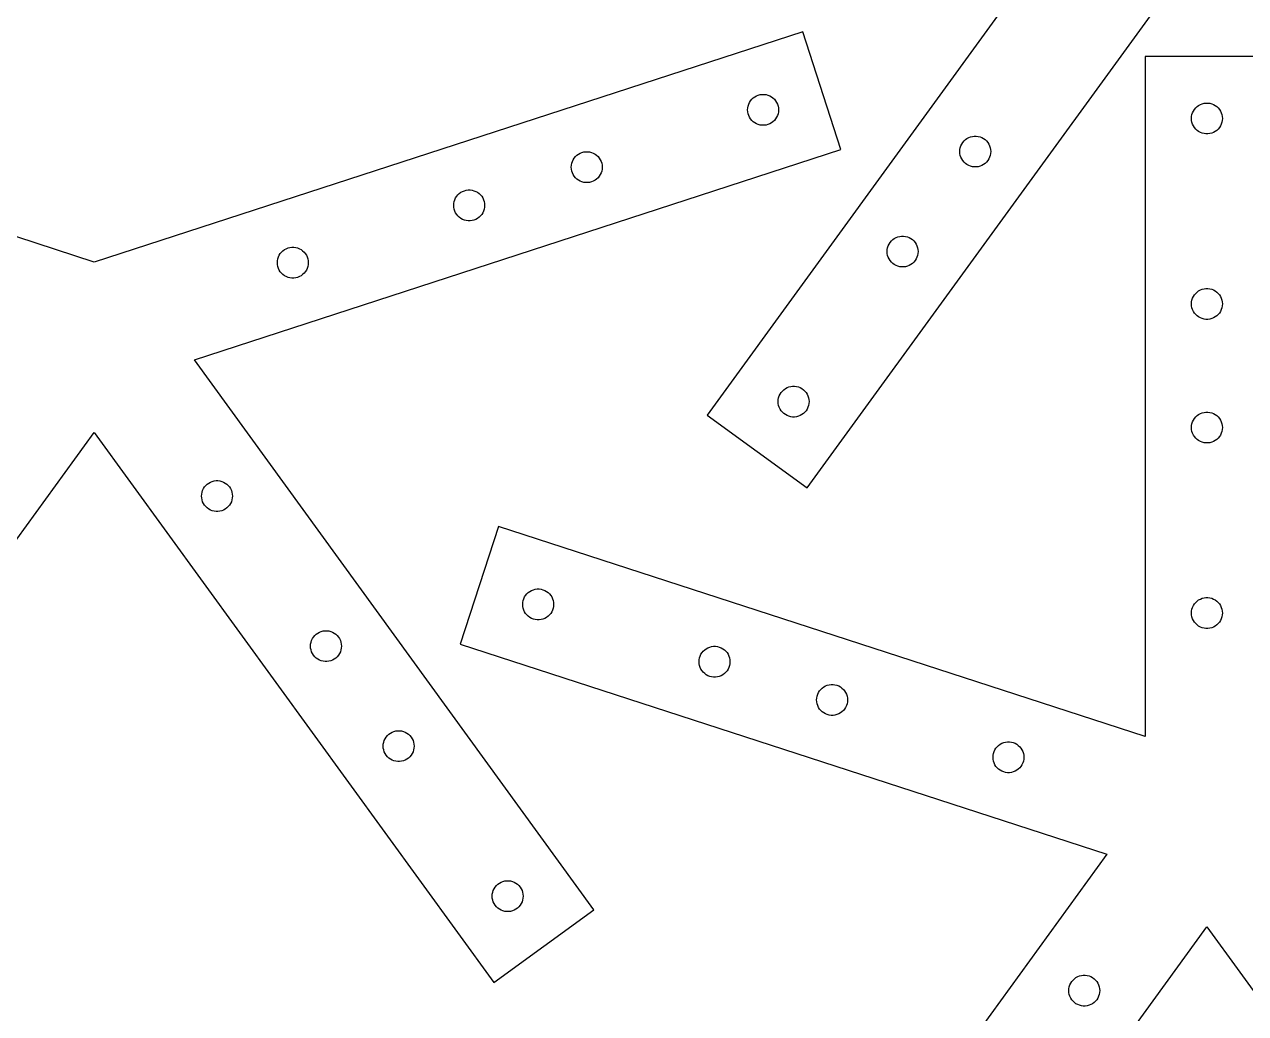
# Model space of a CAD drawing. Header units: metres. Extents: x 19 to 981, y 14 to 964.
# Drawn here: x 308.7 to 506.2, y 169 to 329 of the extents above; entities that cross this region are included whole.
import ezdxf

# ---------------------------------------------------------------- set-up
doc = ezdxf.new("R2010")
doc.units = ezdxf.units.M

msp = doc.modelspace()

# ---------------------------------------------------------------- linework, layer by layer
for p, q in [((483.82, 354.743), (419.163, 265.751)), ((435.344, 253.995), (500, 342.987)), ((320, 290.515), (205.384, 327.756)), ((434.616, 327.756), (320, 290.515)), ((440.797, 308.735), (434.616, 327.756)), ((510, 323.764), (490, 323.764)), ((490, 323.764), (490, 213.764)), ((425.871, 316.075), (426.005, 316.359)), ((426.005, 316.359), (426.173, 316.624)), ((426.173, 316.624), (426.373, 316.866)), ((426.373, 316.866), (426.602, 317.081)), ((426.602, 317.081), (426.856, 317.266)), ((426.856, 317.266), (427.131, 317.417)), ((427.131, 317.417), (427.423, 317.533)), ((427.423, 317.533), (427.727, 317.611)), ((427.727, 317.611), (428.039, 317.65)), ((428.039, 317.65), (428.353, 317.65)), ((428.353, 317.65), (428.664, 317.611)), ((428.664, 317.611), (428.968, 317.533)), ((428.968, 317.533), (429.26, 317.417)), ((429.26, 317.417), (429.535, 317.266)), ((429.535, 317.266), (429.789, 317.081)), ((429.789, 317.081), (430.018, 316.866)), ((430.018, 316.866), (430.218, 316.624)), ((430.218, 316.624), (430.387, 316.359)), ((430.387, 316.359), (430.52, 316.075)), ((498.936, 316.026), (499.227, 316.141)), ((499.227, 316.141), (499.532, 316.22)), ((499.532, 316.22), (499.843, 316.259)), ((499.843, 316.259), (500.157, 316.259)), ((500.157, 316.259), (500.468, 316.22)), ((500.468, 316.22), (500.773, 316.141)), ((500.773, 316.141), (501.064, 316.026)), ((425.696, 315.155), (425.716, 315.468)), ((425.716, 314.842), (425.696, 315.155)), ((425.716, 315.468), (425.774, 315.777)), ((425.774, 314.533), (425.716, 314.842)), ((425.774, 315.777), (425.871, 316.075)), ((425.871, 314.235), (425.774, 314.533)), ((426.005, 313.951), (425.871, 314.235)), ((430.52, 314.235), (430.387, 313.951)), ((430.52, 316.075), (430.617, 315.777)), ((430.617, 314.533), (430.52, 314.235)), ((430.617, 315.777), (430.676, 315.468)), ((430.676, 314.842), (430.617, 314.533)), ((430.676, 315.468), (430.696, 315.155)), ((430.696, 315.155), (430.676, 314.842)), ((497.52, 314.077), (497.579, 314.386)), ((497.579, 314.386), (497.676, 314.684)), ((497.676, 314.684), (497.809, 314.968)), ((497.809, 314.968), (497.977, 315.233)), ((497.977, 315.233), (498.178, 315.475)), ((498.178, 315.475), (498.406, 315.69)), ((498.406, 315.69), (498.66, 315.875)), ((498.66, 315.875), (498.936, 316.026)), ((501.064, 316.026), (501.34, 315.875)), ((501.34, 315.875), (501.594, 315.69)), ((501.594, 315.69), (501.822, 315.475)), ((501.822, 315.475), (502.023, 315.233)), ((502.023, 315.233), (502.191, 314.968)), ((502.191, 314.968), (502.324, 314.684)), ((502.324, 314.684), (502.421, 314.386)), ((502.421, 314.386), (502.48, 314.077)), ((426.173, 313.685), (426.005, 313.951)), ((426.373, 313.444), (426.173, 313.685)), ((426.602, 313.229), (426.373, 313.444)), ((426.856, 313.044), (426.602, 313.229)), ((427.131, 312.893), (426.856, 313.044)), ((427.423, 312.777), (427.131, 312.893)), ((427.727, 312.699), (427.423, 312.777)), ((428.039, 312.66), (427.727, 312.699)), ((428.353, 312.66), (428.039, 312.66)), ((428.664, 312.699), (428.353, 312.66)), ((428.968, 312.777), (428.664, 312.699)), ((429.26, 312.893), (428.968, 312.777)), ((429.535, 313.044), (429.26, 312.893)), ((429.789, 313.229), (429.535, 313.044)), ((430.018, 313.444), (429.789, 313.229)), ((430.218, 313.685), (430.018, 313.444)), ((430.387, 313.951), (430.218, 313.685)), ((497.5, 313.764), (497.52, 314.077)), ((497.52, 313.45), (497.5, 313.764)), ((497.579, 313.142), (497.52, 313.45)), ((497.676, 312.844), (497.579, 313.142)), ((497.809, 312.559), (497.676, 312.844)), ((497.977, 312.294), (497.809, 312.559)), ((498.178, 312.052), (497.977, 312.294)), ((502.023, 312.294), (501.822, 312.052)), ((502.191, 312.559), (502.023, 312.294)), ((502.324, 312.844), (502.191, 312.559)), ((502.421, 313.142), (502.324, 312.844)), ((502.48, 313.45), (502.421, 313.142)), ((502.48, 314.077), (502.5, 313.764)), ((502.5, 313.764), (502.48, 313.45)), ((460.698, 310.125), (460.927, 310.34)), ((460.927, 310.34), (461.181, 310.525)), ((461.181, 310.525), (461.456, 310.676)), ((461.456, 310.676), (461.748, 310.792)), ((461.748, 310.792), (462.052, 310.87)), ((462.052, 310.87), (462.364, 310.909)), ((462.364, 310.909), (462.678, 310.909)), ((462.678, 310.909), (462.989, 310.87)), ((462.989, 310.87), (463.293, 310.792)), ((463.293, 310.792), (463.585, 310.676)), ((463.585, 310.676), (463.86, 310.525)), ((463.86, 310.525), (464.114, 310.34)), ((464.114, 310.34), (464.343, 310.125)), ((498.406, 311.838), (498.178, 312.052)), ((498.66, 311.653), (498.406, 311.838)), ((498.936, 311.502), (498.66, 311.653)), ((499.227, 311.386), (498.936, 311.502)), ((499.532, 311.308), (499.227, 311.386)), ((499.843, 311.269), (499.532, 311.308)), ((500.157, 311.269), (499.843, 311.269)), ((500.468, 311.308), (500.157, 311.269)), ((500.773, 311.386), (500.468, 311.308)), ((501.064, 311.502), (500.773, 311.386)), ((501.34, 311.653), (501.064, 311.502)), ((501.594, 311.838), (501.34, 311.653)), ((501.822, 312.052), (501.594, 311.838)), ((336.18, 274.743), (440.797, 308.735)), ((398.6, 308.146), (398.892, 308.262)), ((398.892, 308.262), (399.196, 308.34)), ((399.196, 308.34), (399.507, 308.379)), ((399.507, 308.379), (399.821, 308.379)), ((399.821, 308.379), (400.133, 308.34)), ((400.133, 308.34), (400.437, 308.262)), ((400.437, 308.262), (400.729, 308.146)), ((460.021, 308.414), (460.04, 308.727)), ((460.04, 308.101), (460.021, 308.414)), ((460.04, 308.727), (460.099, 309.036)), ((460.099, 309.036), (460.196, 309.334)), ((460.196, 309.334), (460.33, 309.618)), ((460.33, 309.618), (460.498, 309.883)), ((460.498, 309.883), (460.698, 310.125)), ((464.343, 310.125), (464.543, 309.883)), ((464.543, 309.883), (464.711, 309.618)), ((464.711, 309.618), (464.845, 309.334)), ((464.845, 309.334), (464.942, 309.036)), ((464.942, 309.036), (465.001, 308.727)), ((465.001, 308.727), (465.021, 308.414)), ((465.021, 308.414), (465.001, 308.101)), ((397.184, 306.198), (397.243, 306.506)), ((397.243, 306.506), (397.34, 306.805)), ((397.34, 306.805), (397.473, 307.089)), ((397.473, 307.089), (397.642, 307.354)), ((397.642, 307.354), (397.842, 307.596)), ((397.842, 307.596), (398.071, 307.811)), ((398.071, 307.811), (398.325, 307.995)), ((398.325, 307.995), (398.6, 308.146)), ((400.729, 308.146), (401.004, 307.995)), ((401.004, 307.995), (401.258, 307.811)), ((401.258, 307.811), (401.487, 307.596)), ((401.487, 307.596), (401.687, 307.354)), ((401.687, 307.354), (401.855, 307.089)), ((401.855, 307.089), (401.989, 306.805)), ((401.989, 306.805), (402.086, 306.506)), ((402.086, 306.506), (402.144, 306.198)), ((460.099, 307.792), (460.04, 308.101)), ((460.196, 307.494), (460.099, 307.792)), ((460.33, 307.21), (460.196, 307.494)), ((460.498, 306.945), (460.33, 307.21)), ((460.698, 306.703), (460.498, 306.945)), ((460.927, 306.488), (460.698, 306.703)), ((461.181, 306.303), (460.927, 306.488)), ((461.456, 306.152), (461.181, 306.303)), ((463.86, 306.303), (463.585, 306.152)), ((464.114, 306.488), (463.86, 306.303)), ((464.343, 306.703), (464.114, 306.488)), ((464.543, 306.945), (464.343, 306.703)), ((464.711, 307.21), (464.543, 306.945)), ((464.845, 307.494), (464.711, 307.21)), ((464.942, 307.792), (464.845, 307.494)), ((465.001, 308.101), (464.942, 307.792)), ((397.164, 305.884), (397.184, 306.198)), ((397.184, 305.571), (397.164, 305.884)), ((397.243, 305.263), (397.184, 305.571)), ((397.34, 304.964), (397.243, 305.263)), ((397.473, 304.68), (397.34, 304.964)), ((397.642, 304.415), (397.473, 304.68)), ((397.842, 304.173), (397.642, 304.415)), ((401.687, 304.415), (401.487, 304.173)), ((401.855, 304.68), (401.687, 304.415)), ((401.989, 304.964), (401.855, 304.68)), ((402.086, 305.263), (401.989, 304.964)), ((402.144, 305.571), (402.086, 305.263)), ((402.144, 306.198), (402.164, 305.884)), ((402.164, 305.884), (402.144, 305.571)), ((461.748, 306.036), (461.456, 306.152)), ((462.052, 305.958), (461.748, 306.036)), ((462.364, 305.919), (462.052, 305.958)), ((462.678, 305.919), (462.364, 305.919)), ((462.989, 305.958), (462.678, 305.919)), ((463.293, 306.036), (462.989, 305.958)), ((463.585, 306.152), (463.293, 306.036)), ((398.071, 303.958), (397.842, 304.173)), ((398.325, 303.774), (398.071, 303.958)), ((398.6, 303.622), (398.325, 303.774)), ((398.892, 303.507), (398.6, 303.622)), ((399.196, 303.429), (398.892, 303.507)), ((399.507, 303.389), (399.196, 303.429)), ((399.821, 303.389), (399.507, 303.389)), ((400.133, 303.429), (399.821, 303.389)), ((400.437, 303.507), (400.133, 303.429)), ((400.729, 303.622), (400.437, 303.507)), ((401.004, 303.774), (400.729, 303.622)), ((401.258, 303.958), (401.004, 303.774)), ((401.487, 304.173), (401.258, 303.958)), ((378.163, 300.017), (378.222, 300.326)), ((378.222, 300.326), (378.319, 300.624)), ((378.319, 300.624), (378.452, 300.908)), ((378.452, 300.908), (378.62, 301.174)), ((378.62, 301.174), (378.821, 301.415)), ((378.821, 301.415), (379.049, 301.63)), ((379.049, 301.63), (379.303, 301.815)), ((379.303, 301.815), (379.579, 301.966)), ((379.579, 301.966), (379.87, 302.082)), ((379.87, 302.082), (380.175, 302.16)), ((380.175, 302.16), (380.486, 302.199)), ((380.486, 302.199), (380.8, 302.199)), ((380.8, 302.199), (381.111, 302.16)), ((381.111, 302.16), (381.416, 302.082)), ((381.416, 302.082), (381.707, 301.966)), ((381.707, 301.966), (381.983, 301.815)), ((381.983, 301.815), (382.237, 301.63)), ((382.237, 301.63), (382.465, 301.415)), ((382.465, 301.415), (382.666, 301.174)), ((382.666, 301.174), (382.834, 300.908)), ((382.834, 300.908), (382.967, 300.624)), ((382.967, 300.624), (383.064, 300.326)), ((383.064, 300.326), (383.123, 300.017)), ((378.143, 299.704), (378.163, 300.017)), ((378.163, 299.391), (378.143, 299.704)), ((378.222, 299.082), (378.163, 299.391)), ((378.319, 298.784), (378.222, 299.082)), ((378.452, 298.5), (378.319, 298.784)), ((378.62, 298.235), (378.452, 298.5)), ((382.834, 298.5), (382.666, 298.235)), ((382.967, 298.784), (382.834, 298.5)), ((383.064, 299.082), (382.967, 298.784)), ((383.123, 299.391), (383.064, 299.082)), ((383.123, 300.017), (383.143, 299.704)), ((383.143, 299.704), (383.123, 299.391)), ((378.821, 297.993), (378.62, 298.235)), ((379.049, 297.778), (378.821, 297.993)), ((379.303, 297.593), (379.049, 297.778)), ((379.579, 297.442), (379.303, 297.593)), ((379.87, 297.326), (379.579, 297.442)), ((380.175, 297.248), (379.87, 297.326)), ((380.486, 297.209), (380.175, 297.248)), ((380.8, 297.209), (380.486, 297.209)), ((381.111, 297.248), (380.8, 297.209)), ((381.416, 297.326), (381.111, 297.248)), ((381.707, 297.442), (381.416, 297.326)), ((381.983, 297.593), (381.707, 297.442)), ((382.237, 297.778), (381.983, 297.593)), ((382.465, 297.993), (382.237, 297.778)), ((382.666, 298.235), (382.465, 297.993)), ((449.425, 294.344), (449.7, 294.496)), ((449.7, 294.496), (449.992, 294.611)), ((449.992, 294.611), (450.296, 294.689)), ((450.296, 294.689), (450.608, 294.729)), ((450.608, 294.729), (450.922, 294.729)), ((450.922, 294.729), (451.233, 294.689)), ((451.233, 294.689), (451.537, 294.611)), ((451.537, 294.611), (451.829, 294.496)), ((451.829, 294.496), (452.104, 294.344)), ((350.518, 292.36), (350.772, 292.544)), ((350.772, 292.544), (351.047, 292.696)), ((351.047, 292.696), (351.339, 292.811)), ((351.339, 292.811), (351.643, 292.889)), ((351.643, 292.889), (351.954, 292.929)), ((351.954, 292.929), (352.268, 292.929)), ((352.268, 292.929), (352.58, 292.889)), ((352.58, 292.889), (352.884, 292.811)), ((352.884, 292.811), (353.176, 292.696)), ((353.176, 292.696), (353.451, 292.544)), ((353.451, 292.544), (353.705, 292.36)), ((448.265, 292.234), (448.285, 292.547)), ((448.285, 292.547), (448.343, 292.855)), ((448.343, 292.855), (448.44, 293.154)), ((448.44, 293.154), (448.574, 293.438)), ((448.574, 293.438), (448.742, 293.703)), ((448.742, 293.703), (448.942, 293.945)), ((448.942, 293.945), (449.171, 294.16)), ((449.171, 294.16), (449.425, 294.344)), ((452.104, 294.344), (452.358, 294.16)), ((452.358, 294.16), (452.587, 293.945)), ((452.587, 293.945), (452.787, 293.703)), ((452.787, 293.703), (452.956, 293.438)), ((452.956, 293.438), (453.089, 293.154)), ((453.089, 293.154), (453.186, 292.855)), ((453.186, 292.855), (453.245, 292.547)), ((453.245, 292.547), (453.265, 292.234)), ((349.611, 290.434), (349.631, 290.747)), ((349.631, 290.12), (349.611, 290.434)), ((349.631, 290.747), (349.69, 291.055)), ((349.69, 291.055), (349.787, 291.354)), ((349.787, 291.354), (349.921, 291.638)), ((349.921, 291.638), (350.089, 291.903)), ((350.089, 291.903), (350.289, 292.145)), ((350.289, 292.145), (350.518, 292.36)), ((353.705, 292.36), (353.934, 292.145)), ((353.934, 292.145), (354.134, 291.903)), ((354.134, 291.903), (354.302, 291.638)), ((354.302, 291.638), (354.436, 291.354)), ((354.436, 291.354), (354.533, 291.055)), ((354.533, 291.055), (354.592, 290.747)), ((354.592, 290.747), (354.611, 290.434)), ((354.611, 290.434), (354.592, 290.12)), ((448.285, 291.92), (448.265, 292.234)), ((448.343, 291.612), (448.285, 291.92)), ((448.44, 291.313), (448.343, 291.612)), ((448.574, 291.029), (448.44, 291.313)), ((448.742, 290.764), (448.574, 291.029)), ((448.942, 290.522), (448.742, 290.764)), ((449.171, 290.307), (448.942, 290.522)), ((452.587, 290.522), (452.358, 290.307)), ((452.787, 290.764), (452.587, 290.522)), ((452.956, 291.029), (452.787, 290.764)), ((453.089, 291.313), (452.956, 291.029)), ((453.186, 291.612), (453.089, 291.313)), ((453.245, 291.92), (453.186, 291.612)), ((453.265, 292.234), (453.245, 291.92)), ((349.69, 289.812), (349.631, 290.12)), ((349.787, 289.513), (349.69, 289.812)), ((349.921, 289.229), (349.787, 289.513)), ((350.089, 288.964), (349.921, 289.229)), ((350.289, 288.722), (350.089, 288.964)), ((350.518, 288.507), (350.289, 288.722)), ((350.772, 288.323), (350.518, 288.507)), ((353.705, 288.507), (353.451, 288.323)), ((353.934, 288.722), (353.705, 288.507)), ((354.134, 288.964), (353.934, 288.722)), ((354.302, 289.229), (354.134, 288.964)), ((354.436, 289.513), (354.302, 289.229)), ((354.533, 289.812), (354.436, 289.513)), ((354.592, 290.12), (354.533, 289.812)), ((449.425, 290.123), (449.171, 290.307)), ((449.7, 289.972), (449.425, 290.123)), ((449.992, 289.856), (449.7, 289.972)), ((450.296, 289.778), (449.992, 289.856)), ((450.608, 289.739), (450.296, 289.778)), ((450.922, 289.739), (450.608, 289.739)), ((451.233, 289.778), (450.922, 289.739)), ((451.537, 289.856), (451.233, 289.778)), ((451.829, 289.972), (451.537, 289.856)), ((452.104, 290.123), (451.829, 289.972)), ((452.358, 290.307), (452.104, 290.123)), ((351.047, 288.172), (350.772, 288.323)), ((351.339, 288.056), (351.047, 288.172)), ((351.643, 287.978), (351.339, 288.056)), ((351.954, 287.939), (351.643, 287.978)), ((352.268, 287.939), (351.954, 287.939)), ((352.58, 287.978), (352.268, 287.939)), ((352.884, 288.056), (352.58, 287.978)), ((353.176, 288.172), (352.884, 288.056)), ((353.451, 288.323), (353.176, 288.172)), ((497.579, 284.386), (497.676, 284.684)), ((497.676, 284.684), (497.809, 284.968)), ((497.809, 284.968), (497.977, 285.233)), ((497.977, 285.233), (498.178, 285.475)), ((498.178, 285.475), (498.406, 285.69)), ((498.406, 285.69), (498.66, 285.875)), ((498.66, 285.875), (498.936, 286.026)), ((498.936, 286.026), (499.227, 286.141)), ((499.227, 286.141), (499.532, 286.22)), ((499.532, 286.22), (499.843, 286.259)), ((499.843, 286.259), (500.157, 286.259)), ((500.157, 286.259), (500.468, 286.22)), ((500.468, 286.22), (500.773, 286.141)), ((500.773, 286.141), (501.064, 286.026)), ((501.064, 286.026), (501.34, 285.875)), ((501.34, 285.875), (501.594, 285.69)), ((501.594, 285.69), (501.822, 285.475)), ((501.822, 285.475), (502.023, 285.233)), ((502.023, 285.233), (502.191, 284.968)), ((502.191, 284.968), (502.324, 284.684)), ((502.324, 284.684), (502.421, 284.386)), ((497.5, 283.764), (497.52, 284.077)), ((497.52, 283.45), (497.5, 283.764)), ((497.52, 284.077), (497.579, 284.386)), ((497.579, 283.142), (497.52, 283.45)), ((497.676, 282.844), (497.579, 283.142)), ((497.809, 282.559), (497.676, 282.844)), ((497.977, 282.294), (497.809, 282.559)), ((502.191, 282.559), (502.023, 282.294)), ((502.324, 282.844), (502.191, 282.559)), ((502.421, 283.142), (502.324, 282.844)), ((502.421, 284.386), (502.48, 284.077)), ((502.48, 283.45), (502.421, 283.142)), ((502.48, 284.077), (502.5, 283.764)), ((502.5, 283.764), (502.48, 283.45)), ((498.178, 282.052), (497.977, 282.294)), ((498.406, 281.838), (498.178, 282.052)), ((498.66, 281.653), (498.406, 281.838)), ((498.936, 281.502), (498.66, 281.653)), ((499.227, 281.386), (498.936, 281.502)), ((499.532, 281.308), (499.227, 281.386)), ((499.843, 281.269), (499.532, 281.308)), ((500.157, 281.269), (499.843, 281.269)), ((500.468, 281.308), (500.157, 281.269)), ((500.773, 281.386), (500.468, 281.308)), ((501.064, 281.502), (500.773, 281.386)), ((501.34, 281.653), (501.064, 281.502)), ((501.594, 281.838), (501.34, 281.653)), ((501.822, 282.052), (501.594, 281.838)), ((502.023, 282.294), (501.822, 282.052)), ((400.837, 185.751), (336.18, 274.743)), ((430.71, 268.585), (430.807, 268.883)), ((430.807, 268.883), (430.941, 269.168)), ((430.941, 269.168), (431.109, 269.433)), ((431.109, 269.433), (431.309, 269.675)), ((431.309, 269.675), (431.538, 269.889)), ((431.538, 269.889), (431.792, 270.074)), ((431.792, 270.074), (432.067, 270.225)), ((432.067, 270.225), (432.359, 270.341)), ((432.359, 270.341), (432.663, 270.419)), ((432.663, 270.419), (432.974, 270.458)), ((432.974, 270.458), (433.288, 270.458)), ((433.288, 270.458), (433.6, 270.419)), ((433.6, 270.419), (433.904, 270.341)), ((433.904, 270.341), (434.196, 270.225)), ((434.196, 270.225), (434.471, 270.074)), ((434.471, 270.074), (434.725, 269.889)), ((434.725, 269.889), (434.954, 269.675)), ((434.954, 269.675), (435.154, 269.433)), ((435.154, 269.433), (435.322, 269.168)), ((435.322, 269.168), (435.456, 268.883)), ((435.456, 268.883), (435.553, 268.585)), ((430.631, 267.963), (430.651, 268.276)), ((430.651, 267.65), (430.631, 267.963)), ((430.651, 268.276), (430.71, 268.585)), ((430.71, 267.341), (430.651, 267.65)), ((430.807, 267.043), (430.71, 267.341)), ((430.941, 266.759), (430.807, 267.043)), ((431.109, 266.494), (430.941, 266.759)), ((435.322, 266.759), (435.154, 266.494)), ((435.456, 267.043), (435.322, 266.759)), ((435.553, 267.341), (435.456, 267.043)), ((435.553, 268.585), (435.612, 268.276)), ((435.612, 267.65), (435.553, 267.341)), ((435.612, 268.276), (435.631, 267.963)), ((435.631, 267.963), (435.612, 267.65)), ((419.163, 265.751), (435.344, 253.995)), ((431.309, 266.252), (431.109, 266.494)), ((431.538, 266.037), (431.309, 266.252)), ((431.792, 265.852), (431.538, 266.037)), ((432.067, 265.701), (431.792, 265.852)), ((432.359, 265.586), (432.067, 265.701)), ((432.663, 265.507), (432.359, 265.586)), ((432.974, 265.468), (432.663, 265.507)), ((433.288, 265.468), (432.974, 265.468)), ((433.6, 265.507), (433.288, 265.468)), ((433.904, 265.586), (433.6, 265.507)), ((434.196, 265.701), (433.904, 265.586)), ((434.471, 265.852), (434.196, 265.701)), ((434.725, 266.037), (434.471, 265.852)), ((434.954, 266.252), (434.725, 266.037)), ((435.154, 266.494), (434.954, 266.252)), ((497.676, 264.684), (497.809, 264.968)), ((497.809, 264.968), (497.977, 265.233)), ((497.977, 265.233), (498.178, 265.475)), ((498.178, 265.475), (498.406, 265.69)), ((498.406, 265.69), (498.66, 265.875)), ((498.66, 265.875), (498.936, 266.026)), ((498.936, 266.026), (499.227, 266.141)), ((499.227, 266.141), (499.532, 266.22)), ((499.532, 266.22), (499.843, 266.259)), ((499.843, 266.259), (500.157, 266.259)), ((500.157, 266.259), (500.468, 266.22)), ((500.468, 266.22), (500.773, 266.141)), ((500.773, 266.141), (501.064, 266.026)), ((501.064, 266.026), (501.34, 265.875)), ((501.34, 265.875), (501.594, 265.69)), ((501.594, 265.69), (501.822, 265.475)), ((501.822, 265.475), (502.023, 265.233)), ((502.023, 265.233), (502.191, 264.968)), ((502.191, 264.968), (502.324, 264.684)), ((255.344, 173.995), (320, 262.987)), ((320, 262.987), (384.656, 173.995)), ((497.5, 263.764), (497.52, 264.077)), ((497.52, 263.45), (497.5, 263.764)), ((497.52, 264.077), (497.579, 264.386)), ((497.579, 263.142), (497.52, 263.45)), ((497.579, 264.386), (497.676, 264.684)), ((497.676, 262.844), (497.579, 263.142)), ((497.809, 262.559), (497.676, 262.844)), ((502.324, 262.844), (502.191, 262.559)), ((502.324, 264.684), (502.421, 264.386)), ((502.421, 263.142), (502.324, 262.844)), ((502.421, 264.386), (502.48, 264.077)), ((502.48, 263.45), (502.421, 263.142)), ((502.48, 264.077), (502.5, 263.764)), ((502.5, 263.764), (502.48, 263.45)), ((497.977, 262.294), (497.809, 262.559)), ((498.178, 262.052), (497.977, 262.294)), ((498.406, 261.838), (498.178, 262.052)), ((498.66, 261.653), (498.406, 261.838)), ((498.936, 261.502), (498.66, 261.653)), ((499.227, 261.386), (498.936, 261.502)), ((499.532, 261.308), (499.227, 261.386)), ((499.843, 261.269), (499.532, 261.308)), ((500.157, 261.269), (499.843, 261.269)), ((500.468, 261.308), (500.157, 261.269)), ((500.773, 261.386), (500.468, 261.308)), ((501.064, 261.502), (500.773, 261.386)), ((501.34, 261.653), (501.064, 261.502)), ((501.594, 261.838), (501.34, 261.653)), ((501.822, 262.052), (501.594, 261.838)), ((502.023, 262.294), (501.822, 262.052)), ((502.191, 262.559), (502.023, 262.294)), ((338.506, 254.795), (338.781, 254.947)), ((338.781, 254.947), (339.073, 255.062)), ((339.073, 255.062), (339.377, 255.14)), ((339.377, 255.14), (339.689, 255.18)), ((339.689, 255.18), (340.003, 255.18)), ((340.003, 255.18), (340.314, 255.14)), ((340.314, 255.14), (340.618, 255.062)), ((340.618, 255.062), (340.91, 254.947)), ((340.91, 254.947), (341.185, 254.795)), ((337.346, 252.685), (337.366, 252.998)), ((337.366, 252.998), (337.424, 253.306)), ((337.424, 253.306), (337.521, 253.605)), ((337.521, 253.605), (337.655, 253.889)), ((337.655, 253.889), (337.823, 254.154)), ((337.823, 254.154), (338.023, 254.396)), ((338.023, 254.396), (338.252, 254.611)), ((338.252, 254.611), (338.506, 254.795)), ((341.185, 254.795), (341.439, 254.611)), ((341.439, 254.611), (341.668, 254.396)), ((341.668, 254.396), (341.868, 254.154)), ((341.868, 254.154), (342.037, 253.889)), ((342.037, 253.889), (342.17, 253.605)), ((342.17, 253.605), (342.267, 253.306)), ((342.267, 253.306), (342.326, 252.998)), ((342.326, 252.998), (342.346, 252.685)), ((337.366, 252.371), (337.346, 252.685)), ((337.424, 252.063), (337.366, 252.371)), ((337.521, 251.764), (337.424, 252.063)), ((337.655, 251.48), (337.521, 251.764)), ((337.823, 251.215), (337.655, 251.48)), ((338.023, 250.973), (337.823, 251.215)), ((338.252, 250.758), (338.023, 250.973)), ((341.668, 250.973), (341.439, 250.758)), ((341.868, 251.215), (341.668, 250.973)), ((342.037, 251.48), (341.868, 251.215)), ((342.17, 251.764), (342.037, 251.48)), ((342.267, 252.063), (342.17, 251.764)), ((342.326, 252.371), (342.267, 252.063)), ((342.346, 252.685), (342.326, 252.371)), ((338.506, 250.574), (338.252, 250.758)), ((338.781, 250.422), (338.506, 250.574)), ((339.073, 250.307), (338.781, 250.422)), ((339.377, 250.229), (339.073, 250.307)), ((339.689, 250.189), (339.377, 250.229)), ((340.003, 250.189), (339.689, 250.189)), ((340.314, 250.229), (340.003, 250.189)), ((340.618, 250.307), (340.314, 250.229)), ((340.91, 250.422), (340.618, 250.307)), ((341.185, 250.574), (340.91, 250.422)), ((341.439, 250.758), (341.185, 250.574)), ((385.384, 247.756), (379.203, 228.735)), ((490, 213.764), (385.384, 247.756)), ((389.982, 236.866), (390.211, 237.081)), ((390.211, 237.081), (390.465, 237.266)), ((390.465, 237.266), (390.74, 237.417)), ((390.74, 237.417), (391.032, 237.533)), ((391.032, 237.533), (391.336, 237.611)), ((391.336, 237.611), (391.647, 237.65)), ((391.647, 237.65), (391.961, 237.65)), ((391.961, 237.65), (392.273, 237.611)), ((392.273, 237.611), (392.577, 237.533)), ((392.577, 237.533), (392.869, 237.417)), ((392.869, 237.417), (393.144, 237.266)), ((393.144, 237.266), (393.398, 237.081)), ((393.398, 237.081), (393.627, 236.866)), ((389.304, 235.155), (389.324, 235.468)), ((389.324, 234.842), (389.304, 235.155)), ((389.324, 235.468), (389.383, 235.777)), ((389.383, 235.777), (389.48, 236.075)), ((389.48, 236.075), (389.613, 236.359)), ((389.613, 236.359), (389.782, 236.624)), ((389.782, 236.624), (389.982, 236.866)), ((393.627, 236.866), (393.827, 236.624)), ((393.827, 236.624), (393.995, 236.359)), ((393.995, 236.359), (394.129, 236.075)), ((394.129, 236.075), (394.226, 235.777)), ((394.226, 235.777), (394.284, 235.468)), ((394.284, 235.468), (394.304, 235.155)), ((394.304, 235.155), (394.284, 234.842)), ((497.809, 234.968), (497.977, 235.233)), ((497.977, 235.233), (498.178, 235.475)), ((498.178, 235.475), (498.406, 235.69)), ((498.406, 235.69), (498.66, 235.875)), ((498.66, 235.875), (498.936, 236.026)), ((498.936, 236.026), (499.227, 236.141)), ((499.227, 236.141), (499.532, 236.22)), ((499.532, 236.22), (499.843, 236.259)), ((499.843, 236.259), (500.157, 236.259)), ((500.157, 236.259), (500.468, 236.22)), ((500.468, 236.22), (500.773, 236.141)), ((500.773, 236.141), (501.064, 236.026)), ((501.064, 236.026), (501.34, 235.875)), ((501.34, 235.875), (501.594, 235.69)), ((501.594, 235.69), (501.822, 235.475)), ((501.822, 235.475), (502.023, 235.233)), ((502.023, 235.233), (502.191, 234.968)), ((389.383, 234.533), (389.324, 234.842)), ((389.48, 234.235), (389.383, 234.533)), ((389.613, 233.951), (389.48, 234.235)), ((389.782, 233.685), (389.613, 233.951)), ((389.982, 233.444), (389.782, 233.685)), ((390.211, 233.229), (389.982, 233.444)), ((390.465, 233.044), (390.211, 233.229)), ((393.398, 233.229), (393.144, 233.044)), ((393.627, 233.444), (393.398, 233.229)), ((393.827, 233.685), (393.627, 233.444)), ((393.995, 233.951), (393.827, 233.685)), ((394.129, 234.235), (393.995, 233.951)), ((394.226, 234.533), (394.129, 234.235)), ((394.284, 234.842), (394.226, 234.533)), ((497.5, 233.764), (497.52, 234.077)), ((497.52, 233.45), (497.5, 233.764)), ((497.52, 234.077), (497.579, 234.386)), ((497.579, 233.142), (497.52, 233.45)), ((497.579, 234.386), (497.676, 234.684)), ((497.676, 232.844), (497.579, 233.142)), ((497.676, 234.684), (497.809, 234.968)), ((502.191, 234.968), (502.324, 234.684)), ((502.324, 234.684), (502.421, 234.386)), ((502.421, 233.142), (502.324, 232.844)), ((502.421, 234.386), (502.48, 234.077)), ((502.48, 233.45), (502.421, 233.142)), ((502.48, 234.077), (502.5, 233.764)), ((502.5, 233.764), (502.48, 233.45)), ((390.74, 232.893), (390.465, 233.044)), ((391.032, 232.777), (390.74, 232.893)), ((391.336, 232.699), (391.032, 232.777)), ((391.647, 232.66), (391.336, 232.699)), ((391.961, 232.66), (391.647, 232.66)), ((392.273, 232.699), (391.961, 232.66)), ((392.577, 232.777), (392.273, 232.699)), ((392.869, 232.893), (392.577, 232.777)), ((393.144, 233.044), (392.869, 232.893)), ((497.809, 232.559), (497.676, 232.844)), ((497.977, 232.294), (497.809, 232.559)), ((498.178, 232.052), (497.977, 232.294)), ((498.406, 231.838), (498.178, 232.052)), ((498.66, 231.653), (498.406, 231.838)), ((498.936, 231.502), (498.66, 231.653)), ((499.227, 231.386), (498.936, 231.502)), ((499.532, 231.308), (499.227, 231.386)), ((499.843, 231.269), (499.532, 231.308)), ((500.157, 231.269), (499.843, 231.269)), ((500.468, 231.308), (500.157, 231.269)), ((500.773, 231.386), (500.468, 231.308)), ((501.064, 231.502), (500.773, 231.386)), ((501.34, 231.653), (501.064, 231.502)), ((501.594, 231.838), (501.34, 231.653)), ((501.822, 232.052), (501.594, 231.838)), ((502.023, 232.294), (501.822, 232.052)), ((502.191, 232.559), (502.023, 232.294)), ((502.324, 232.844), (502.191, 232.559)), ((355.058, 229.036), (355.155, 229.334)), ((355.155, 229.334), (355.289, 229.618)), ((355.289, 229.618), (355.457, 229.883)), ((355.457, 229.883), (355.657, 230.125)), ((355.657, 230.125), (355.886, 230.34)), ((355.886, 230.34), (356.14, 230.525)), ((356.14, 230.525), (356.415, 230.676)), ((356.415, 230.676), (356.707, 230.792)), ((356.707, 230.792), (357.011, 230.87)), ((357.011, 230.87), (357.322, 230.909)), ((357.322, 230.909), (357.636, 230.909)), ((357.636, 230.909), (357.948, 230.87)), ((357.948, 230.87), (358.252, 230.792)), ((358.252, 230.792), (358.544, 230.676)), ((358.544, 230.676), (358.819, 230.525)), ((358.819, 230.525), (359.073, 230.34)), ((359.073, 230.34), (359.302, 230.125)), ((359.302, 230.125), (359.502, 229.883)), ((359.502, 229.883), (359.67, 229.618)), ((359.67, 229.618), (359.804, 229.334)), ((359.804, 229.334), (359.901, 229.036)), ((354.979, 228.414), (354.999, 228.727)), ((354.999, 228.101), (354.979, 228.414)), ((354.999, 228.727), (355.058, 229.036)), ((355.058, 227.792), (354.999, 228.101)), ((355.155, 227.494), (355.058, 227.792)), ((355.289, 227.21), (355.155, 227.494)), ((355.457, 226.945), (355.289, 227.21)), ((359.67, 227.21), (359.502, 226.945)), ((359.804, 227.494), (359.67, 227.21)), ((359.901, 227.792), (359.804, 227.494)), ((359.901, 229.036), (359.96, 228.727)), ((359.96, 228.101), (359.901, 227.792)), ((359.96, 228.727), (359.979, 228.414)), ((359.979, 228.414), (359.96, 228.101)), ((379.203, 228.735), (483.82, 194.743)), ((418.145, 227.089), (418.313, 227.354)), ((418.313, 227.354), (418.513, 227.596)), ((418.513, 227.596), (418.742, 227.811)), ((418.742, 227.811), (418.996, 227.995)), ((418.996, 227.995), (419.271, 228.146)), ((419.271, 228.146), (419.563, 228.262)), ((419.563, 228.262), (419.867, 228.34)), ((419.867, 228.34), (420.179, 228.379)), ((420.179, 228.379), (420.493, 228.379)), ((420.493, 228.379), (420.804, 228.34)), ((420.804, 228.34), (421.108, 228.262)), ((421.108, 228.262), (421.4, 228.146)), ((421.4, 228.146), (421.675, 227.995)), ((421.675, 227.995), (421.929, 227.811)), ((421.929, 227.811), (422.158, 227.596)), ((422.158, 227.596), (422.358, 227.354)), ((422.358, 227.354), (422.527, 227.089)), ((355.657, 226.703), (355.457, 226.945)), ((355.886, 226.488), (355.657, 226.703)), ((356.14, 226.303), (355.886, 226.488)), ((356.415, 226.152), (356.14, 226.303)), ((356.707, 226.036), (356.415, 226.152)), ((357.011, 225.958), (356.707, 226.036)), ((357.322, 225.919), (357.011, 225.958)), ((357.636, 225.919), (357.322, 225.919)), ((357.948, 225.958), (357.636, 225.919)), ((358.252, 226.036), (357.948, 225.958)), ((358.544, 226.152), (358.252, 226.036)), ((358.819, 226.303), (358.544, 226.152)), ((359.073, 226.488), (358.819, 226.303)), ((359.302, 226.703), (359.073, 226.488)), ((359.502, 226.945), (359.302, 226.703)), ((417.836, 225.884), (417.856, 226.198)), ((417.856, 225.571), (417.836, 225.884)), ((417.856, 226.198), (417.914, 226.506)), ((417.914, 225.263), (417.856, 225.571)), ((417.914, 226.506), (418.011, 226.805)), ((418.011, 224.964), (417.914, 225.263)), ((418.011, 226.805), (418.145, 227.089)), ((422.527, 227.089), (422.66, 226.805)), ((422.66, 226.805), (422.757, 226.506)), ((422.757, 225.263), (422.66, 224.964)), ((422.757, 226.506), (422.816, 226.198)), ((422.816, 225.571), (422.757, 225.263)), ((422.816, 226.198), (422.836, 225.884)), ((422.836, 225.884), (422.816, 225.571)), ((418.145, 224.68), (418.011, 224.964)), ((418.313, 224.415), (418.145, 224.68)), ((418.513, 224.173), (418.313, 224.415)), ((418.742, 223.958), (418.513, 224.173)), ((418.996, 223.774), (418.742, 223.958)), ((419.271, 223.622), (418.996, 223.774)), ((419.563, 223.507), (419.271, 223.622)), ((419.867, 223.429), (419.563, 223.507)), ((420.179, 223.389), (419.867, 223.429)), ((420.493, 223.389), (420.179, 223.389)), ((420.804, 223.429), (420.493, 223.389)), ((421.108, 223.507), (420.804, 223.429)), ((421.4, 223.622), (421.108, 223.507)), ((421.675, 223.774), (421.4, 223.622)), ((421.929, 223.958), (421.675, 223.774)), ((422.158, 224.173), (421.929, 223.958)), ((422.358, 224.415), (422.158, 224.173)), ((422.527, 224.68), (422.358, 224.415)), ((422.66, 224.964), (422.527, 224.68)), ((437.334, 221.174), (437.535, 221.415)), ((437.535, 221.415), (437.763, 221.63)), ((437.763, 221.63), (438.017, 221.815)), ((438.017, 221.815), (438.293, 221.966)), ((438.293, 221.966), (438.584, 222.082)), ((438.584, 222.082), (438.889, 222.16)), ((438.889, 222.16), (439.2, 222.199)), ((439.2, 222.199), (439.514, 222.199)), ((439.514, 222.199), (439.825, 222.16)), ((439.825, 222.16), (440.13, 222.082)), ((440.13, 222.082), (440.421, 221.966)), ((440.421, 221.966), (440.697, 221.815)), ((440.697, 221.815), (440.951, 221.63)), ((440.951, 221.63), (441.179, 221.415)), ((441.179, 221.415), (441.38, 221.174)), ((436.857, 219.704), (436.877, 220.017)), ((436.877, 219.391), (436.857, 219.704)), ((436.877, 220.017), (436.936, 220.326)), ((436.936, 219.082), (436.877, 219.391)), ((436.936, 220.326), (437.033, 220.624)), ((437.033, 220.624), (437.166, 220.908)), ((437.166, 220.908), (437.334, 221.174)), ((441.38, 221.174), (441.548, 220.908)), ((441.548, 220.908), (441.681, 220.624)), ((441.681, 220.624), (441.778, 220.326)), ((441.778, 220.326), (441.837, 220.017)), ((441.837, 219.391), (441.778, 219.082)), ((441.837, 220.017), (441.857, 219.704)), ((441.857, 219.704), (441.837, 219.391)), ((437.033, 218.784), (436.936, 219.082)), ((437.166, 218.5), (437.033, 218.784)), ((437.334, 218.235), (437.166, 218.5)), ((437.535, 217.993), (437.334, 218.235)), ((437.763, 217.778), (437.535, 217.993)), ((438.017, 217.593), (437.763, 217.778)), ((438.293, 217.442), (438.017, 217.593)), ((438.584, 217.326), (438.293, 217.442)), ((438.889, 217.248), (438.584, 217.326)), ((440.13, 217.326), (439.825, 217.248)), ((440.421, 217.442), (440.13, 217.326)), ((440.697, 217.593), (440.421, 217.442)), ((440.951, 217.778), (440.697, 217.593)), ((441.179, 217.993), (440.951, 217.778)), ((441.38, 218.235), (441.179, 217.993)), ((441.548, 218.5), (441.38, 218.235)), ((441.681, 218.784), (441.548, 218.5)), ((441.778, 219.082), (441.681, 218.784)), ((439.2, 217.209), (438.889, 217.248)), ((439.514, 217.209), (439.2, 217.209)), ((439.825, 217.248), (439.514, 217.209)), ((366.911, 213.154), (367.044, 213.438)), ((367.044, 213.438), (367.213, 213.703)), ((367.213, 213.703), (367.413, 213.945)), ((367.413, 213.945), (367.642, 214.16)), ((367.642, 214.16), (367.896, 214.344)), ((367.896, 214.344), (368.171, 214.496)), ((368.171, 214.496), (368.463, 214.611)), ((368.463, 214.611), (368.767, 214.689)), ((368.767, 214.689), (369.078, 214.729)), ((369.078, 214.729), (369.392, 214.729)), ((369.392, 214.729), (369.704, 214.689)), ((369.704, 214.689), (370.008, 214.611)), ((370.008, 214.611), (370.3, 214.496)), ((370.3, 214.496), (370.575, 214.344)), ((370.575, 214.344), (370.829, 214.16)), ((370.829, 214.16), (371.058, 213.945)), ((371.058, 213.945), (371.258, 213.703)), ((371.258, 213.703), (371.426, 213.438)), ((371.426, 213.438), (371.56, 213.154)), ((366.735, 212.234), (366.755, 212.547)), ((366.755, 211.92), (366.735, 212.234)), ((366.755, 212.547), (366.814, 212.855)), ((366.814, 211.612), (366.755, 211.92)), ((366.814, 212.855), (366.911, 213.154)), ((366.911, 211.313), (366.814, 211.612)), ((371.56, 213.154), (371.657, 212.855)), ((371.657, 211.612), (371.56, 211.313)), ((371.657, 212.855), (371.715, 212.547)), ((371.715, 211.92), (371.657, 211.612)), ((371.715, 212.547), (371.735, 212.234)), ((371.735, 212.234), (371.715, 211.92)), ((465.564, 211.354), (465.698, 211.638)), ((465.698, 211.638), (465.866, 211.903)), ((465.866, 211.903), (466.066, 212.145)), ((466.066, 212.145), (466.295, 212.36)), ((466.295, 212.36), (466.549, 212.544)), ((466.549, 212.544), (466.824, 212.696)), ((466.824, 212.696), (467.116, 212.811)), ((467.116, 212.811), (467.42, 212.889)), ((467.42, 212.889), (467.732, 212.929)), ((467.732, 212.929), (468.046, 212.929)), ((468.046, 212.929), (468.357, 212.889)), ((468.357, 212.889), (468.661, 212.811)), ((468.661, 212.811), (468.953, 212.696)), ((468.953, 212.696), (469.228, 212.544)), ((469.228, 212.544), (469.482, 212.36)), ((469.482, 212.36), (469.711, 212.145)), ((469.711, 212.145), (469.911, 211.903)), ((469.911, 211.903), (470.079, 211.638)), ((470.079, 211.638), (470.213, 211.354)), ((367.044, 211.029), (366.911, 211.313)), ((367.213, 210.764), (367.044, 211.029)), ((367.413, 210.522), (367.213, 210.764)), ((367.642, 210.307), (367.413, 210.522)), ((367.896, 210.123), (367.642, 210.307)), ((368.171, 209.972), (367.896, 210.123)), ((368.463, 209.856), (368.171, 209.972)), ((368.767, 209.778), (368.463, 209.856)), ((369.078, 209.739), (368.767, 209.778)), ((369.392, 209.739), (369.078, 209.739)), ((369.704, 209.778), (369.392, 209.739)), ((370.008, 209.856), (369.704, 209.778)), ((370.3, 209.972), (370.008, 209.856)), ((370.575, 210.123), (370.3, 209.972)), ((370.829, 210.307), (370.575, 210.123)), ((371.058, 210.522), (370.829, 210.307)), ((371.258, 210.764), (371.058, 210.522)), ((371.426, 211.029), (371.258, 210.764)), ((371.56, 211.313), (371.426, 211.029)), ((465.389, 210.434), (465.408, 210.747)), ((465.408, 210.12), (465.389, 210.434)), ((465.408, 210.747), (465.467, 211.055)), ((465.467, 209.812), (465.408, 210.12)), ((465.467, 211.055), (465.564, 211.354)), ((465.564, 209.513), (465.467, 209.812)), ((465.698, 209.229), (465.564, 209.513)), ((470.213, 209.513), (470.079, 209.229)), ((470.213, 211.354), (470.31, 211.055)), ((470.31, 209.812), (470.213, 209.513)), ((470.31, 211.055), (470.369, 210.747)), ((470.369, 210.12), (470.31, 209.812)), ((470.369, 210.747), (470.389, 210.434)), ((470.389, 210.434), (470.369, 210.12)), ((465.866, 208.964), (465.698, 209.229)), ((466.066, 208.722), (465.866, 208.964)), ((466.295, 208.507), (466.066, 208.722)), ((466.549, 208.323), (466.295, 208.507)), ((466.824, 208.172), (466.549, 208.323)), ((467.116, 208.056), (466.824, 208.172)), ((467.42, 207.978), (467.116, 208.056)), ((467.732, 207.939), (467.42, 207.978)), ((468.046, 207.939), (467.732, 207.939)), ((468.357, 207.978), (468.046, 207.939)), ((468.661, 208.056), (468.357, 207.978)), ((468.953, 208.172), (468.661, 208.056)), ((469.228, 208.323), (468.953, 208.172)), ((469.482, 208.507), (469.228, 208.323)), ((469.711, 208.722), (469.482, 208.507)), ((469.911, 208.964), (469.711, 208.722)), ((470.079, 209.229), (469.911, 208.964)), ((483.82, 194.743), (419.163, 105.751)), ((384.846, 189.433), (385.046, 189.675)), ((385.046, 189.675), (385.275, 189.889)), ((385.275, 189.889), (385.529, 190.074)), ((385.529, 190.074), (385.804, 190.225)), ((385.804, 190.225), (386.096, 190.341)), ((386.096, 190.341), (386.4, 190.419)), ((386.4, 190.419), (386.712, 190.458)), ((386.712, 190.458), (387.026, 190.458)), ((387.026, 190.458), (387.337, 190.419)), ((387.337, 190.419), (387.641, 190.341)), ((387.641, 190.341), (387.933, 190.225)), ((387.933, 190.225), (388.208, 190.074)), ((388.208, 190.074), (388.462, 189.889)), ((388.462, 189.889), (388.691, 189.675)), ((388.691, 189.675), (388.891, 189.433)), ((384.369, 187.963), (384.388, 188.276)), ((384.388, 187.65), (384.369, 187.963)), ((384.388, 188.276), (384.447, 188.585)), ((384.447, 188.585), (384.544, 188.883)), ((384.544, 188.883), (384.678, 189.168)), ((384.678, 189.168), (384.846, 189.433)), ((388.891, 189.433), (389.059, 189.168)), ((389.059, 189.168), (389.193, 188.883)), ((389.193, 188.883), (389.29, 188.585)), ((389.29, 188.585), (389.349, 188.276)), ((389.349, 188.276), (389.369, 187.963)), ((389.369, 187.963), (389.349, 187.65)), ((384.447, 187.341), (384.388, 187.65)), ((384.544, 187.043), (384.447, 187.341)), ((384.678, 186.759), (384.544, 187.043)), ((384.656, 173.995), (400.837, 185.751)), ((384.846, 186.494), (384.678, 186.759)), ((385.046, 186.252), (384.846, 186.494)), ((385.275, 186.037), (385.046, 186.252)), ((385.529, 185.852), (385.275, 186.037)), ((385.804, 185.701), (385.529, 185.852)), ((388.208, 185.852), (387.933, 185.701)), ((388.462, 186.037), (388.208, 185.852)), ((388.691, 186.252), (388.462, 186.037)), ((388.891, 186.494), (388.691, 186.252)), ((389.059, 186.759), (388.891, 186.494)), ((389.193, 187.043), (389.059, 186.759)), ((389.29, 187.341), (389.193, 187.043)), ((389.349, 187.65), (389.29, 187.341)), ((386.096, 185.586), (385.804, 185.701)), ((386.4, 185.507), (386.096, 185.586)), ((386.712, 185.468), (386.4, 185.507)), ((387.026, 185.468), (386.712, 185.468)), ((387.337, 185.507), (387.026, 185.468)), ((387.641, 185.586), (387.337, 185.507)), ((387.933, 185.701), (387.641, 185.586)), ((435.344, 93.9951), (500, 182.987)), ((500, 182.987), (564.656, 93.9951)), ((477.83, 173.605), (477.963, 173.889)), ((477.963, 173.889), (478.132, 174.154)), ((478.132, 174.154), (478.332, 174.396)), ((478.332, 174.396), (478.561, 174.611)), ((478.561, 174.611), (478.815, 174.795)), ((478.815, 174.795), (479.09, 174.947)), ((479.09, 174.947), (479.382, 175.062)), ((479.382, 175.062), (479.686, 175.14)), ((479.686, 175.14), (479.997, 175.18)), ((479.997, 175.18), (480.311, 175.18)), ((480.311, 175.18), (480.623, 175.14)), ((480.623, 175.14), (480.927, 175.062)), ((480.927, 175.062), (481.219, 174.947)), ((481.219, 174.947), (481.494, 174.795)), ((481.494, 174.795), (481.748, 174.611)), ((481.748, 174.611), (481.977, 174.396)), ((481.977, 174.396), (482.177, 174.154)), ((482.177, 174.154), (482.345, 173.889)), ((482.345, 173.889), (482.479, 173.605)), ((477.654, 172.685), (477.674, 172.998)), ((477.674, 172.371), (477.654, 172.685)), ((477.674, 172.998), (477.733, 173.306)), ((477.733, 172.063), (477.674, 172.371)), ((477.733, 173.306), (477.83, 173.605)), ((477.83, 171.764), (477.733, 172.063)), ((482.479, 173.605), (482.576, 173.306)), ((482.576, 172.063), (482.479, 171.764)), ((482.576, 173.306), (482.634, 172.998)), ((482.634, 172.371), (482.576, 172.063)), ((482.634, 172.998), (482.654, 172.685)), ((482.654, 172.685), (482.634, 172.371)), ((477.963, 171.48), (477.83, 171.764)), ((478.132, 171.215), (477.963, 171.48)), ((478.332, 170.973), (478.132, 171.215)), ((478.561, 170.758), (478.332, 170.973)), ((478.815, 170.574), (478.561, 170.758)), ((479.09, 170.422), (478.815, 170.574)), ((479.382, 170.307), (479.09, 170.422)), ((479.686, 170.229), (479.382, 170.307)), ((479.997, 170.189), (479.686, 170.229)), ((480.311, 170.189), (479.997, 170.189)), ((480.623, 170.229), (480.311, 170.189)), ((480.927, 170.307), (480.623, 170.229)), ((481.219, 170.422), (480.927, 170.307)), ((481.494, 170.574), (481.219, 170.422)), ((481.748, 170.758), (481.494, 170.574)), ((481.977, 170.973), (481.748, 170.758)), ((482.177, 171.215), (481.977, 170.973)), ((482.345, 171.48), (482.177, 171.215)), ((482.479, 171.764), (482.345, 171.48))]:
    msp.add_line(p, q)

doc.saveas('drawing.dxf')
